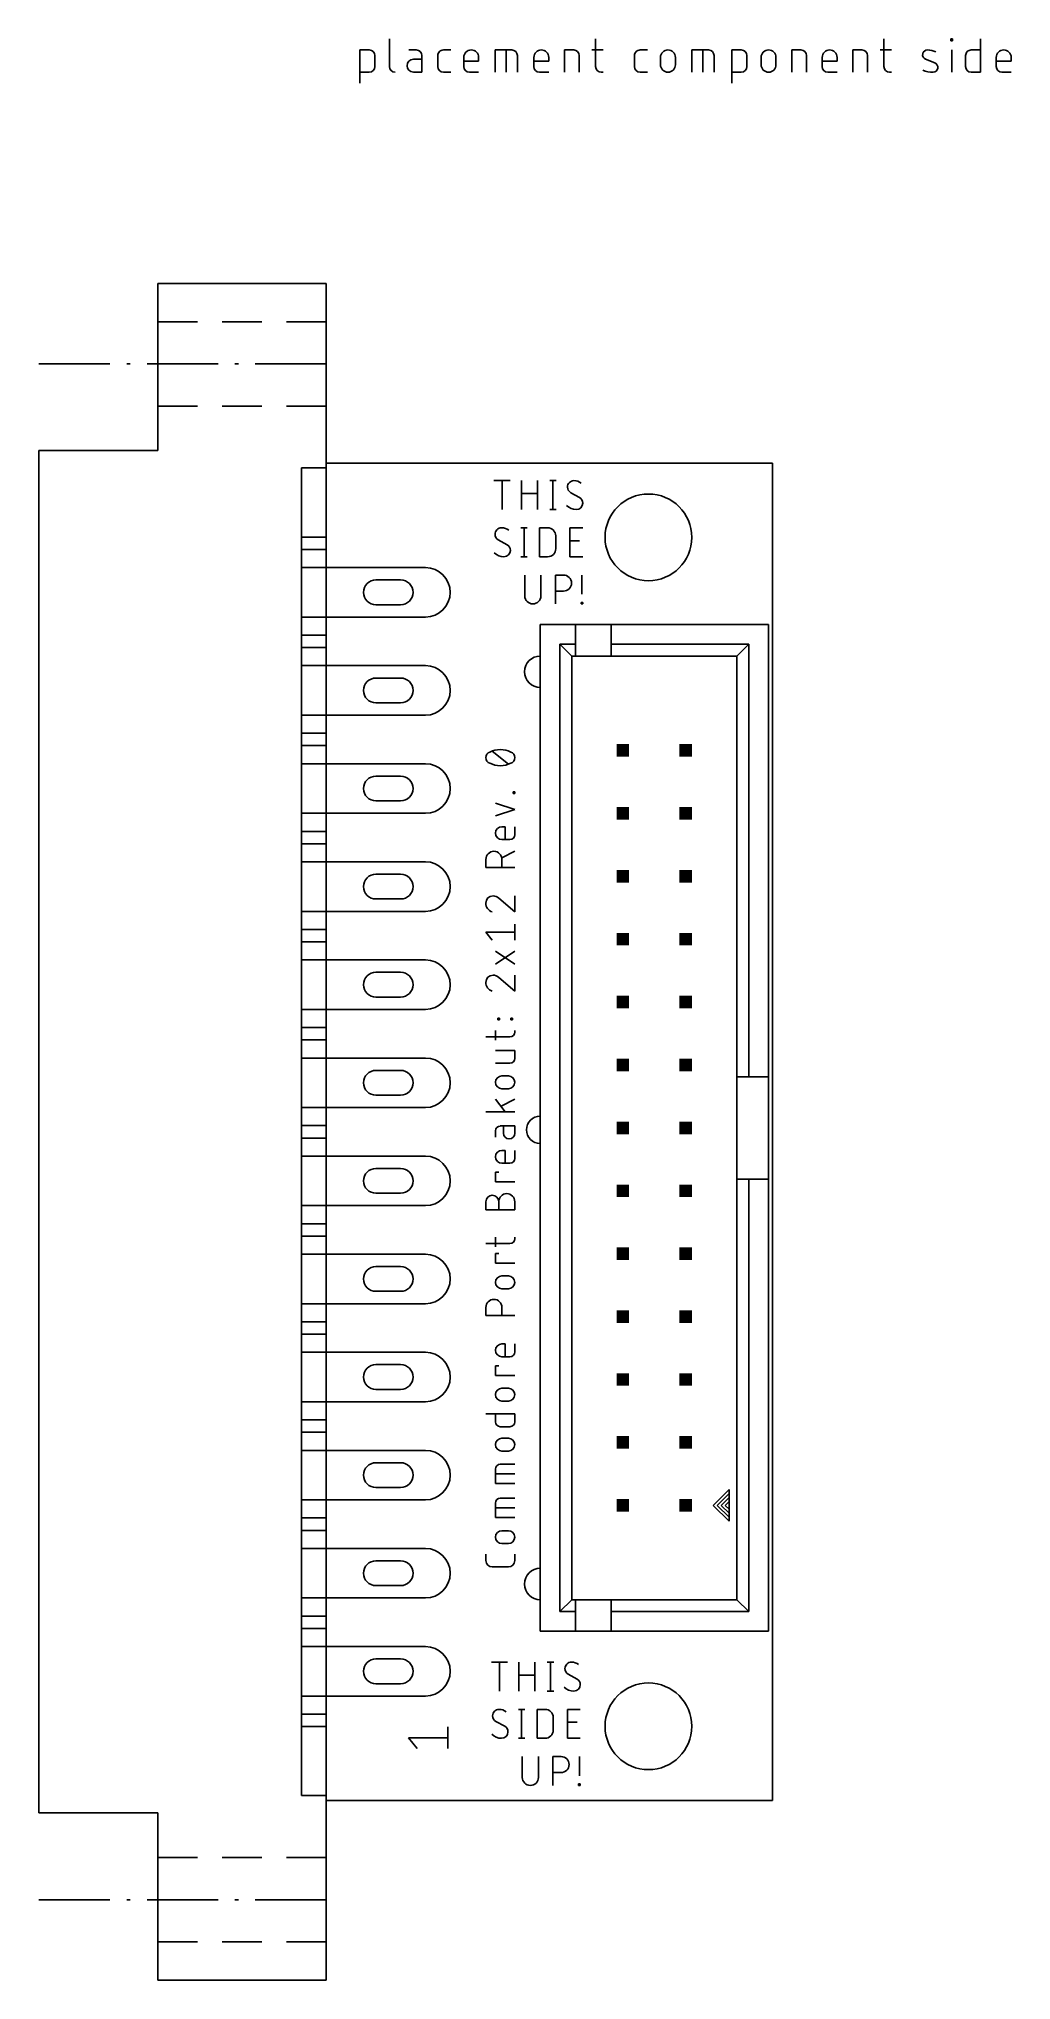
# Model space of a CAD drawing. Extents: x -11.6 to 27.6, y -7.2 to 71.1.
import ezdxf

# ---------------------------------------------------------------- set-up
doc = ezdxf.new("R2010")
doc.units = 0
for name, color, linetype in [('20', 30, 'CONTINUOUS'), ('21', 253, 'CONTINUOUS'), ('51', 253, 'CONTINUOUS')]:
    doc.layers.add(name, color=color, linetype=linetype)

# ---------------------------------------------------------------- blocks, each defined once
blk = doc.blocks.new('RECT')
blk.add_solid([(-0.5, -0.5), (0.5, -0.5), (-0.5, 0.5), (0.5, 0.5)])

msp = doc.modelspace()

# ---------------------------------------------------------------- linework, layer by layer
at = {"layer": '20'}
for p, q in [((0, 54), (0, 0)), ((0, 54), (18, 54)), ((18, 0), (18, 54)), ((0, 0), (18, 0))]:
    msp.add_line(p, q, dxfattribs=at)
for centre in [(13, 51), (13, 3)]:
    msp.add_circle(centre, 1.75, dxfattribs=at)
at = {"layer": '21'}
for p, q in [((1.3589, 69.3314), (1.3589, 70.6776)), ((1.3589, 70.6776), (1.7328, 70.6776)), ((2.5485, 71.1264), (2.5485, 70.0045)), ((3.632, 70.6776), (3.3329, 70.6776)), ((4.725, 70.6776), (5.0241, 70.6776)), ((6.813, 69.7802), (6.813, 70.6776)), ((6.813, 70.6776), (7.4861, 70.6776)), ((7.2617, 69.7802), (7.2617, 70.6776)), ((9.609, 69.7802), (9.609, 70.6776)), ((9.609, 70.6776), (9.983, 70.6776)), ((10.7198, 70.6776), (11.1685, 70.6776)), ((10.8694, 71.1264), (10.8694, 70.0045)), ((12.6643, 70.6776), (12.9635, 70.6776)), ((14.7524, 69.7802), (14.7524, 70.6776)), ((14.7524, 70.6776), (15.4255, 70.6776)), ((15.2011, 69.7802), (15.2011, 70.6776)), ((16.3706, 69.3314), (16.3706, 70.6776)), ((16.3706, 70.6776), (16.7446, 70.6776)), ((18.7804, 69.7802), (18.7804, 70.6776)), ((18.7804, 70.6776), (19.1543, 70.6776)), ((21.2443, 69.7802), (21.2443, 70.6776)), ((21.2443, 70.6776), (21.6182, 70.6776)), ((22.355, 70.6776), (22.8038, 70.6776)), ((22.5046, 71.1264), (22.5046, 70.0045)), ((25.2019, 71.0516), (25.2019, 71.1264)), ((25.2019, 71.1264), (25.2767, 71.1264)), ((25.2767, 71.0516), (25.2019, 71.0516)), ((25.2393, 69.7802), (25.2393, 70.6776)), ((25.2767, 71.1264), (25.2767, 71.0516)), ((26.0229, 70.6776), (26.3968, 70.6776)), ((26.3968, 71.1264), (26.3968, 69.7802)), ((1.7328, 69.7802), (1.3589, 69.7802)), ((1.9572, 70.4532), (1.9572, 70.0045)), ((3.8564, 70.3037), (3.5199, 70.3037)), ((3.5199, 69.7802), (3.8564, 69.7802)), ((3.8564, 69.7802), (3.8564, 70.4532)), ((4.5006, 70.0045), (4.5006, 70.4532)), ((5.0241, 69.7802), (4.725, 69.7802)), ((5.5481, 70.0045), (5.5481, 70.3785)), ((6.1464, 70.2289), (5.5481, 70.2289)), ((6.1464, 69.7802), (5.7725, 69.7802)), ((6.1464, 70.3785), (6.1464, 70.2289)), ((7.7105, 70.4532), (7.7105, 69.7802)), ((8.3771, 70.0045), (8.3771, 70.3785)), ((8.9754, 70.2289), (8.3771, 70.2289)), ((8.9754, 69.7802), (8.6014, 69.7802)), ((8.9754, 70.3785), (8.9754, 70.2289)), ((10.2074, 70.4532), (10.2074, 69.7802)), ((11.0937, 69.7802), (11.1685, 69.7802)), ((12.44, 70.0045), (12.44, 70.4532)), ((12.9635, 69.7802), (12.6643, 69.7802)), ((13.4875, 70.0793), (13.4875, 70.3785)), ((14.0858, 70.3785), (14.0858, 70.0793)), ((15.6498, 70.4532), (15.6498, 69.7802)), ((16.7446, 69.7802), (16.3706, 69.7802)), ((16.969, 70.4532), (16.969, 70.0045)), ((17.5484, 70.0793), (17.5484, 70.3785)), ((18.1467, 70.3785), (18.1467, 70.0793)), ((19.3787, 70.4532), (19.3787, 69.7802)), ((20.0123, 70.0045), (20.0123, 70.3785)), ((20.6106, 70.2289), (20.0123, 70.2289)), ((20.6106, 69.7802), (20.2367, 69.7802)), ((20.6106, 70.3785), (20.6106, 70.2289)), ((21.8426, 70.4532), (21.8426, 69.7802)), ((22.729, 69.7802), (22.8038, 69.7802)), ((24.5594, 70.1541), (24.1854, 70.3037)), ((25.7985, 70.0045), (25.7985, 70.4532)), ((26.3968, 69.7802), (26.0229, 69.7802)), ((27.0391, 70.0045), (27.0391, 70.3785)), ((27.6374, 70.2289), (27.0391, 70.2289)), ((27.6374, 69.7802), (27.2635, 69.7802)), ((27.6374, 70.3785), (27.6374, 70.2289)), ((0, 61.25), (-6.8, 61.25)), ((-6.8, 59.7), (-6.8, 61.25)), ((0, 59.7), (0, 61.25)), ((-6.8, 56.3), (-6.8, 59.7)), ((-6.8, 59.7), (-5.2, 59.7)), ((-4.2, 59.7), (-2.6, 59.7)), ((-1.6, 59.7), (0, 59.7)), ((0, 58), (0, 59.7)), ((-8.7333, 58), (-11.6, 58)), ((-7.9147, 58), (-8.052, 58)), ((-4.3667, 58), (-7.2333, 58)), ((-3.548, 58), (-3.6853, 58)), ((0, 58), (-2.8667, 58)), ((0, 56.3), (0, 58)), ((-6.8, 54.5), (-6.8, 56.3)), ((-6.8, 56.3), (-5.2, 56.3)), ((-4.2, 56.3), (-2.6, 56.3)), ((-1.6, 56.3), (0, 56.3)), ((0, 53.8), (0, 56.3)), ((-11.6, -0.5), (-11.6, 54.5)), ((-11.6, 54.5), (-6.8, 54.5)), ((-1, 0.2), (-1, 53.8)), ((-1, 53.8), (0, 53.8)), ((6.7664, 53.2892), (7.4155, 53.2892)), ((7.091, 52.1208), (7.091, 53.2892)), ((7.8713, 52.1208), (7.8713, 53.2892)), ((7.8713, 52.7699), (8.5204, 52.7699)), ((8.5204, 53.2892), (8.5204, 52.1208)), ((9.0185, 53.2892), (9.2782, 53.2892)), ((9.1483, 53.2892), (9.1483, 52.1208)), ((10.2194, 52.6076), (9.8624, 52.8024)), ((9.0185, 52.1208), (9.2782, 52.1208)), ((0, 51.01), (-1, 51.01)), ((0, 50.51), (0, 51.01)), ((7.8507, 51.3842), (8.1103, 51.3842)), ((7.9805, 51.3842), (7.9805, 50.2158)), ((8.6085, 50.2158), (8.6085, 51.3842)), ((8.6085, 51.3842), (8.933, 51.3842)), ((9.2576, 51.0596), (9.2576, 50.5404)), ((9.8299, 50.2158), (9.8299, 51.3842)), ((9.8299, 51.3842), (10.3492, 51.3842)), ((-1, 50.51), (0, 50.51)), ((7.2989, 50.7026), (6.9419, 50.8974)), ((7.8507, 50.2158), (8.1103, 50.2158)), ((8.933, 50.2158), (8.6085, 50.2158)), ((9.8299, 50.8649), (10.2194, 50.8649)), ((10.3492, 50.2158), (9.8299, 50.2158)), ((0.1, 49.78), (-1, 49.78)), ((8.011, 49.4792), (8.011, 48.6354)), ((8.6601, 48.6354), (8.6601, 49.4792)), ((9.2471, 48.3108), (9.2471, 49.4792)), ((9.2471, 49.4792), (9.5717, 49.4792)), ((10.3167, 48.7003), (10.3167, 49.4792)), ((9.5717, 48.8301), (9.2471, 48.8301)), ((10.2843, 48.3108), (10.2843, 48.3757)), ((10.2843, 48.3757), (10.3492, 48.3757)), ((10.3492, 48.3108), (10.2843, 48.3108)), ((10.3492, 48.3757), (10.3492, 48.3108)), ((0.1, 47.78), (-1, 47.78)), ((0, 47.05), (-1, 47.05)), ((0, 46.55), (0, 47.05)), ((8.6337, 6.8388), (8.6337, 47.4788)), ((8.6337, 47.4788), (10.0625, 47.4788)), ((10.0625, 47.4788), (11.4912, 47.4788)), ((10.0625, 46.6851), (10.0625, 47.4788)), ((11.4912, 47.4788), (17.8413, 47.4788)), ((11.4912, 46.6851), (11.4912, 47.4788)), ((17.8413, 47.4788), (17.8413, 29.2226)), ((-1, 46.55), (0, 46.55)), ((9.4275, 7.6325), (9.4275, 46.6851)), ((10.0625, 46.6851), (9.4275, 46.6851)), ((9.9037, 46.2088), (9.4275, 46.6851)), ((10.0625, 46.2088), (10.0625, 46.6851)), ((11.4912, 46.2088), (11.4912, 46.6851)), ((11.4912, 46.6851), (17.0475, 46.6851)), ((16.5713, 46.2088), (17.0475, 46.6851)), ((17.0475, 29.2226), (17.0475, 46.6851)), ((0.1, 45.82), (-1, 45.82)), ((9.9037, 8.1088), (9.9037, 46.2088)), ((9.9037, 46.2088), (10.0625, 46.2088)), ((10.0625, 46.2088), (11.4912, 46.2088)), ((11.4912, 46.2088), (16.5713, 46.2088)), ((16.5713, 46.2088), (16.5713, 29.2226)), ((0.1, 43.82), (-1, 43.82)), ((0, 43.09), (-1, 43.09)), ((-1, 42.59), (0, 42.59)), ((0, 42.59), (0, 43.09)), ((7.3471, 41.8471), (6.6979, 42.3664)), ((0.1, 41.86), (-1, 41.86)), ((7.6067, 40.0113), (6.8278, 40.2709)), ((6.8278, 39.7516), (7.6067, 40.0113)), ((7.5418, 40.6646), (7.5418, 40.7295)), ((7.5418, 40.7295), (7.6067, 40.7295)), ((7.6067, 40.6646), (7.5418, 40.6646)), ((7.6067, 40.7295), (7.6067, 40.6646)), ((0.1, 39.86), (-1, 39.86)), ((7.0874, 39.3184), (7.2172, 39.3184)), ((7.2172, 39.3184), (7.2172, 38.7991)), ((7.6067, 39.3184), (7.6067, 38.9939)), ((0, 39.13), (-1, 39.13)), ((-1, 38.63), (0, 38.63)), ((0, 38.63), (0, 39.13)), ((7.412, 38.7991), (7.0874, 38.7991)), ((0.1, 37.9), (-1, 37.9)), ((6.4383, 37.6748), (6.4383, 37.9994)), ((7.6067, 37.6748), (6.4383, 37.6748)), ((7.6067, 38.3239), (7.0874, 38.0643)), ((7.0874, 37.9994), (7.0874, 37.6748)), ((6.9576, 36.4285), (7.6067, 35.8767)), ((7.6067, 35.8767), (7.6067, 36.5258)), ((0.1, 35.9), (-1, 35.9)), ((7.6067, 34.7337), (7.6067, 35.3829)), ((0, 35.17), (-1, 35.17)), ((-1, 34.67), (0, 34.67)), ((0, 34.67), (0, 35.17)), ((6.6979, 34.7337), (6.4383, 35.0583)), ((6.4383, 35.0583), (7.6067, 35.0583)), ((0.1, 33.94), (-1, 33.94)), ((7.6067, 33.77), (6.8278, 34.2892)), ((6.8278, 33.77), (7.6067, 34.2892)), ((6.9576, 33.2281), (7.6067, 32.6763)), ((7.6067, 32.6763), (7.6067, 33.3255)), ((0.1, 31.94), (-1, 31.94)), ((6.9251, 31.5206), (6.9251, 31.5856)), ((6.9251, 31.5856), (6.99, 31.5856)), ((6.99, 31.5206), (6.9251, 31.5206)), ((6.99, 31.5856), (6.99, 31.5206)), ((7.4444, 31.5206), (7.4444, 31.5856)), ((7.4444, 31.5856), (7.5093, 31.5856)), ((7.5093, 31.5206), (7.4444, 31.5206)), ((7.5093, 31.5856), (7.5093, 31.5206)), ((0, 31.21), (-1, 31.21)), ((-1, 30.71), (0, 30.71)), ((0, 30.71), (0, 31.21)), ((6.4383, 30.8313), (7.412, 30.8313)), ((6.8278, 30.7014), (6.8278, 31.0909)), ((7.6067, 31.026), (7.6067, 31.0909)), ((0.1, 29.98), (-1, 29.98)), ((7.6067, 30.2888), (6.8278, 30.2888)), ((7.6067, 29.9642), (7.6067, 30.2888)), ((6.8278, 29.7695), (7.412, 29.7695)), ((7.0874, 29.2601), (7.3471, 29.2601)), ((16.5713, 29.2226), (16.5713, 25.095)), ((16.5713, 29.2226), (17.0475, 29.2226)), ((17.0475, 29.2226), (17.8413, 29.2226)), ((17.8413, 29.2226), (17.8413, 25.095)), ((6.8278, 28.3211), (7.2172, 27.8018)), ((7.6067, 28.3211), (7.055, 28.029)), ((7.3471, 28.7408), (7.0874, 28.7408)), ((0.1, 27.98), (-1, 27.98)), ((7.6067, 27.8018), (6.4383, 27.8018)), ((0, 27.25), (-1, 27.25)), ((-1, 26.75), (0, 26.75)), ((0, 26.75), (0, 27.25)), ((6.8278, 27.0401), (6.8278, 26.7805)), ((7.6067, 27.2349), (7.0225, 27.2349)), ((7.1523, 27.2349), (7.1523, 26.9428)), ((7.6067, 26.9428), (7.6067, 27.2349)), ((0.1, 26.02), (-1, 26.02)), ((7.0874, 26.2502), (7.2172, 26.2502)), ((7.2172, 26.2502), (7.2172, 25.7309)), ((7.6067, 26.2502), (7.6067, 25.9256)), ((6.8278, 24.9755), (6.8278, 25.365)), ((6.8278, 25.365), (6.9576, 25.365)), ((7.412, 25.7309), (7.0874, 25.7309)), ((16.5713, 25.095), (16.5713, 8.1088)), ((16.5713, 25.095), (17.0475, 25.095)), ((17.0475, 25.095), (17.8413, 25.095)), ((17.0475, 25.095), (17.0475, 7.6325)), ((17.8413, 25.095), (17.8413, 6.8388)), ((7.6067, 24.9755), (6.8278, 24.9755)), ((0.1, 24.02), (-1, 24.02)), ((6.4383, 23.8541), (6.4383, 24.1786)), ((7.6067, 23.8541), (6.4383, 23.8541)), ((6.9576, 23.8541), (6.9576, 24.1786)), ((7.6067, 24.1786), (7.6067, 23.8541)), ((0, 23.29), (-1, 23.29)), ((-1, 22.79), (0, 22.79)), ((0, 22.79), (0, 23.29)), ((6.8278, 22.3575), (6.8278, 22.747)), ((7.6067, 22.6821), (7.6067, 22.747)), ((0.1, 22.06), (-1, 22.06)), ((6.4383, 22.4874), (7.412, 22.4874)), ((6.8278, 21.6989), (6.8278, 22.0884)), ((6.8278, 22.0884), (6.9576, 22.0884)), ((7.6067, 21.6989), (6.8278, 21.6989)), ((7.0874, 21.1829), (7.3471, 21.1829)), ((7.3471, 20.6636), (7.0874, 20.6636)), ((0.1, 20.06), (-1, 20.06)), ((6.4383, 19.5869), (6.4383, 19.9115)), ((7.0874, 19.9115), (7.0874, 19.5869)), ((0, 19.33), (-1, 19.33)), ((-1, 18.83), (0, 18.83)), ((0, 18.83), (0, 19.33)), ((7.6067, 19.5869), (6.4383, 19.5869)), ((0.1, 18.1), (-1, 18.1)), ((7.0874, 18.4397), (7.2172, 18.4397)), ((7.2172, 18.4397), (7.2172, 17.9204)), ((7.6067, 18.4397), (7.6067, 18.1151)), ((6.8278, 17.165), (6.8278, 17.5545)), ((6.8278, 17.5545), (6.9576, 17.5545)), ((7.412, 17.9204), (7.0874, 17.9204)), ((7.6067, 17.165), (6.8278, 17.165)), ((7.0874, 16.649), (7.3471, 16.649)), ((0.1, 16.1), (-1, 16.1)), ((7.3471, 16.1297), (7.0874, 16.1297)), ((0, 15.37), (-1, 15.37)), ((0, 14.87), (0, 15.37)), ((6.4383, 15.6144), (7.6067, 15.6144)), ((6.8278, 15.2898), (6.8278, 15.6144)), ((7.412, 15.0951), (7.0225, 15.0951)), ((7.6067, 15.6144), (7.6067, 15.2898)), ((-1, 14.87), (0, 14.87)), ((0.1, 14.14), (-1, 14.14)), ((7.0874, 14.6297), (7.3471, 14.6297)), ((7.3471, 14.1104), (7.0874, 14.1104)), ((6.8278, 12.7995), (6.8278, 13.3837)), ((7.0225, 13.5784), (7.6067, 13.5784)), ((7.6067, 13.1889), (6.8278, 13.1889)), ((7.6067, 12.7995), (6.8278, 12.7995)), ((16.2537, 12.5538), (15.6187, 11.9188)), ((16.2537, 12.395), (16.2537, 12.5538)), ((0.1, 12.14), (-1, 12.14)), ((6.8278, 11.4279), (6.8278, 12.0121)), ((7.6067, 11.8173), (6.8278, 11.8173)), ((7.0225, 12.2068), (7.6067, 12.2068)), ((15.6187, 11.9188), (16.2537, 11.2838)), ((16.2537, 12.395), (15.7775, 11.9188)), ((15.7775, 11.9188), (16.2537, 11.4425)), ((16.2537, 12.2363), (15.9362, 11.9188)), ((15.9362, 11.9188), (16.2537, 11.6013)), ((16.2537, 12.0775), (16.095, 11.9188)), ((16.095, 11.9188), (16.2537, 11.7599)), ((16.2537, 12.2363), (16.2537, 12.395)), ((16.2537, 12.0775), (16.2537, 12.2363)), ((16.2537, 11.7599), (16.2537, 12.0775)), ((16.2537, 11.6013), (16.2537, 11.7599)), ((0, 11.41), (-1, 11.41)), ((0, 10.91), (0, 11.41)), ((7.6067, 11.4279), (6.8278, 11.4279)), ((16.2537, 11.4425), (16.2537, 11.6013)), ((16.2537, 11.2838), (16.2537, 11.4425)), ((-1, 10.91), (0, 10.91)), ((7.0874, 10.8959), (7.3471, 10.8959)), ((7.3471, 10.3766), (7.0874, 10.3766)), ((0.1, 10.18), (-1, 10.18)), ((6.4383, 9.6917), (6.4383, 9.9513)), ((7.3471, 9.4321), (6.6979, 9.4321)), ((7.6067, 9.9513), (7.6067, 9.6917)), ((0.1, 8.18), (-1, 8.18)), ((9.4275, 7.6325), (9.9037, 8.1088)), ((10.0625, 8.1088), (9.9037, 8.1088)), ((11.4912, 8.1088), (10.0625, 8.1088)), ((10.0625, 8.1088), (10.0625, 7.6325)), ((16.5713, 8.1088), (11.4912, 8.1088)), ((11.4912, 8.1088), (11.4912, 7.6325)), ((17.0475, 7.6325), (16.5713, 8.1088)), ((0, 7.45), (-1, 7.45)), ((0, 6.95), (0, 7.45)), ((9.4275, 7.6325), (10.0625, 7.6325)), ((10.0625, 7.6325), (10.0625, 6.8388)), ((11.4912, 7.6325), (11.4912, 6.8388)), ((11.4912, 7.6325), (17.0475, 7.6325)), ((-1, 6.95), (0, 6.95)), ((10.0625, 6.8388), (8.6337, 6.8388)), ((11.4912, 6.8388), (10.0625, 6.8388)), ((17.8413, 6.8388), (11.4912, 6.8388)), ((0.1, 6.22), (-1, 6.22)), ((6.6664, 5.5892), (7.3155, 5.5892)), ((6.991, 4.4208), (6.991, 5.5892)), ((7.7713, 4.4208), (7.7713, 5.5892)), ((8.4204, 5.5892), (8.4204, 4.4208)), ((8.9185, 5.5892), (9.1782, 5.5892)), ((9.0483, 5.5892), (9.0483, 4.4208)), ((7.7713, 5.0699), (8.4204, 5.0699)), ((10.1194, 4.9076), (9.7624, 5.1024)), ((0.1, 4.22), (-1, 4.22)), ((8.9185, 4.4208), (9.1782, 4.4208)), ((0, 3.49), (-1, 3.49)), ((0, 2.99), (0, 3.49)), ((7.1989, 3.0026), (6.8419, 3.1974)), ((7.7507, 3.6842), (8.0103, 3.6842)), ((7.8805, 3.6842), (7.8805, 2.5158)), ((8.5085, 2.5158), (8.5085, 3.6842)), ((8.5085, 3.6842), (8.833, 3.6842)), ((9.1576, 3.3596), (9.1576, 2.8404)), ((9.7299, 2.5158), (9.7299, 3.6842)), ((9.7299, 3.6842), (10.2492, 3.6842)), ((9.7299, 3.1649), (10.1194, 3.1649)), ((-1, 2.99), (0, 2.99)), ((3.6736, 2.1016), (3.3236, 2.539)), ((3.3236, 2.539), (4.8984, 2.539)), ((4.8984, 2.1016), (4.8984, 2.9765)), ((7.7507, 2.5158), (8.0103, 2.5158)), ((8.833, 2.5158), (8.5085, 2.5158)), ((10.2492, 2.5158), (9.7299, 2.5158)), ((7.911, 1.7792), (7.911, 0.9354)), ((8.5601, 0.9354), (8.5601, 1.7792)), ((9.1471, 0.6108), (9.1471, 1.7792)), ((9.1471, 1.7792), (9.4717, 1.7792)), ((10.2167, 1.0003), (10.2167, 1.7792)), ((9.4717, 1.1301), (9.1471, 1.1301)), ((0, 0.2), (-1, 0.2)), ((0, -2.3), (0, 0.2)), ((10.1843, 0.6108), (10.1843, 0.6757)), ((10.1843, 0.6757), (10.2492, 0.6757)), ((10.2492, 0.6108), (10.1843, 0.6108)), ((10.2492, 0.6757), (10.2492, 0.6108)), ((-6.8, -0.5), (-11.6, -0.5)), ((-6.8, -2.3), (-6.8, -0.5)), ((-6.8, -5.7), (-6.8, -2.3)), ((-6.8, -2.3), (-5.2, -2.3)), ((-4.2, -2.3), (-2.6, -2.3)), ((-1.6, -2.3), (0, -2.3)), ((0, -4), (0, -2.3)), ((-11.6, -4), (-8.7333, -4)), ((-8.052, -4), (-7.9147, -4)), ((-7.2333, -4), (-4.3667, -4)), ((-3.6853, -4), (-3.548, -4)), ((-2.8667, -4), (0, -4)), ((0, -5.7), (0, -4)), ((-6.8, -7.25), (-6.8, -5.7)), ((-6.8, -5.7), (-5.2, -5.7)), ((-4.2, -5.7), (-2.6, -5.7)), ((-1.6, -5.7), (0, -5.7)), ((0, -7.25), (0, -5.7)), ((0, -7.25), (-6.8, -7.25))]:
    msp.add_line(p, q, dxfattribs=at)
for centre, radius, start, end in [((1.7328, 70.4532), 0.2244, 0, 90), ((3.632, 70.4532), 0.2244, 0, 90), ((4.725, 70.4532), 0.2244, 89.9992, 180), ((5.8473, 70.3785), 0.2992, 0, 180), ((7.4861, 70.4532), 0.2244, 0, 90), ((8.6762, 70.3785), 0.2992, 0, 180), ((9.983, 70.4532), 0.2244, 0, 90), ((12.6643, 70.4532), 0.2244, 89.9992, 180), ((13.7866, 70.3785), 0.2992, 0, 180), ((15.4255, 70.4532), 0.2244, 0, 90), ((16.7446, 70.4532), 0.2244, 0, 90), ((17.8475, 70.3785), 0.2992, 0, 180), ((19.1543, 70.4532), 0.2244, 0, 90), ((20.3115, 70.3785), 0.2992, 0, 180), ((21.6182, 70.4532), 0.2244, 0, 90), ((24.2574, 70.4837), 0.1939, 89.181, 248.1986), ((24.2481, 69.8284), 0.8493, 65.7609, 89.181), ((26.0229, 70.4532), 0.2244, 89.9992, 180), ((27.3382, 70.3785), 0.2992, 0, 180), ((1.7328, 70.0045), 0.2244, 270.0008, 0), ((2.7729, 70.0045), 0.2244, 180, 270), ((3.5199, 70.0419), 0.2618, 90, 270), ((4.725, 70.0045), 0.2244, 180, 270), ((5.7725, 70.0045), 0.2244, 180, 270), ((8.6014, 70.0045), 0.2244, 180, 270), ((11.0937, 70.0045), 0.2244, 180, 270), ((12.6643, 70.0045), 0.2244, 180, 270), ((13.7866, 70.0793), 0.2992, 180, 0), ((16.7446, 70.0045), 0.2244, 270.0008, 0), ((17.8475, 70.0793), 0.2992, 180, 0), ((20.2367, 70.0045), 0.2244, 180, 270), ((22.729, 70.0045), 0.2244, 180, 270), ((24.5027, 71.0485), 1.2684, 250.2096, 269.181), ((24.4874, 69.974), 0.1939, 269.181, 68.1986), ((26.0229, 70.0045), 0.2244, 180, 270), ((27.2635, 70.0045), 0.2244, 180, 270), ((9.9962, 53.0296), 0.2637, 179.9998, 239.4902), ((9.9922, 53.0296), 0.2596, 89.9993, 180), ((9.9922, 52.8024), 0.4868, 53.1301, 89.9993), ((10.0855, 52.3804), 0.2637, 0.0001, 59.4899), ((10.0896, 52.6693), 0.5485, 224.761, 269.9999), ((10.0896, 52.3804), 0.2596, 270, 0), ((7.0758, 51.1246), 0.2637, 179.9998, 239.4902), ((7.0718, 51.1246), 0.2596, 89.9993, 180), ((7.0718, 50.8974), 0.4868, 53.1301, 89.9993), ((8.933, 51.0596), 0.3246, 0, 90), ((7.1691, 50.7643), 0.5485, 224.761, 269.9999), ((7.1691, 50.4754), 0.2596, 270, 0), ((7.1651, 50.4754), 0.2637, 0.0001, 59.4899), ((8.933, 50.5404), 0.3246, 269.9994, 0), ((9.5717, 49.1546), 0.3246, 270, 90), ((8.3355, 48.6354), 0.3246, 180, 0), ((8.6337, 45.5738), 0.635, 90, 270), ((6.6785, 42.1068), 0.2402, 108.924, 180.0001), ((7.0225, 41.4685), 0.9629, 90.0001, 115.9889), ((7.0225, 41.4685), 0.9629, 64.0112, 90), ((7.3665, 42.1068), 0.2402, 0, 71.0747), ((6.6785, 42.1068), 0.2402, 180, 251.0758), ((7.0225, 42.7451), 0.9629, 244.0111, 269.9999), ((7.0225, 42.7451), 0.9629, 270, 295.9888), ((7.3665, 42.1068), 0.2402, 288.9254, 359.9998), ((7.0874, 39.0588), 0.2596, 90, 270), ((7.412, 38.9939), 0.1947, 270, 0), ((6.7629, 37.9994), 0.3246, 0, 180), ((6.7304, 36.2338), 0.2921, 90, 180), ((6.8136, 36.2338), 0.3753, 180.0001, 252.0554), ((6.7304, 36.2121), 0.3137, 43.6034, 90.0002), ((6.7304, 33.0334), 0.2921, 90, 180), ((6.8136, 33.0334), 0.3753, 180.0001, 252.0554), ((6.7304, 33.0117), 0.3137, 43.6034, 90.0002), ((7.412, 31.026), 0.1947, 270, 0), ((7.412, 29.9642), 0.1947, 270, 0), ((7.0874, 29.0004), 0.2596, 90, 270), ((7.3471, 29.0004), 0.2596, 270, 90), ((8.6337, 27.0794), 0.5556, 90, 270), ((7.0225, 27.0401), 0.1947, 90, 180), ((7.3795, 26.9428), 0.2272, 180, 0), ((7.0874, 25.9905), 0.2596, 90, 270), ((7.412, 25.9256), 0.1947, 270, 0), ((6.6979, 24.1786), 0.2596, 0, 180), ((7.2821, 24.1786), 0.3246, 0, 180), ((7.412, 22.6821), 0.1947, 270, 0), ((7.0874, 20.9232), 0.2596, 90, 270), ((7.3471, 20.9232), 0.2596, 270, 90), ((6.7629, 19.9115), 0.3246, 0, 180), ((7.0874, 18.18), 0.2596, 90, 270), ((7.412, 18.1151), 0.1947, 270, 0), ((7.0874, 16.3893), 0.2596, 90, 270), ((7.3471, 16.3893), 0.2596, 270, 90), ((7.0225, 15.2898), 0.1947, 180, 270), ((7.412, 15.2898), 0.1947, 270, 0), ((7.0874, 14.37), 0.2596, 90, 270), ((7.3471, 14.37), 0.2596, 270, 90), ((7.0225, 13.3837), 0.1947, 90, 180), ((7.0225, 12.0121), 0.1947, 90, 180), ((7.0874, 10.6362), 0.2596, 90, 270), ((7.3471, 10.6362), 0.2596, 270, 90), ((6.6979, 9.6917), 0.2596, 180.0014, 270), ((7.3471, 9.6917), 0.2596, 270, 0), ((8.6337, 8.7438), 0.635, 90, 270), ((9.8922, 5.3296), 0.2596, 89.9993, 180), ((9.8922, 5.1024), 0.4868, 53.1301, 89.9993), ((9.8962, 5.3296), 0.2637, 179.9998, 239.4902), ((9.9855, 4.6804), 0.2637, 0.0001, 59.4899), ((9.9896, 4.9693), 0.5485, 224.761, 269.9999), ((9.9896, 4.6804), 0.2596, 270, 0), ((6.9758, 3.4246), 0.2637, 179.9998, 239.4902), ((6.9718, 3.4246), 0.2596, 89.9993, 180), ((6.9718, 3.1974), 0.4868, 53.1301, 89.9993), ((8.833, 3.3596), 0.3246, 0, 90), ((7.0691, 3.0643), 0.5485, 224.761, 269.9999), ((7.0691, 2.7754), 0.2596, 270, 0), ((7.0651, 2.7754), 0.2637, 0.0001, 59.4899), ((8.833, 2.8404), 0.3246, 269.9994, 0), ((9.4717, 1.4546), 0.3246, 270, 90), ((8.2355, 0.9354), 0.3246, 180, 0)]:
    msp.add_arc(centre, radius, start, end, dxfattribs=at)
at = {"layer": '51'}
for p, q in [((0.1, 49.78), (4, 49.78)), ((3, 49.28), (2, 49.28)), ((3, 48.28), (2, 48.28)), ((0.1, 47.78), (4, 47.78)), ((0.1, 45.82), (4, 45.82)), ((3, 45.32), (2, 45.32)), ((3, 44.32), (2, 44.32)), ((0.1, 43.82), (4, 43.82)), ((0.1, 41.86), (4, 41.86)), ((3, 41.36), (2, 41.36)), ((3, 40.36), (2, 40.36)), ((0.1, 39.86), (4, 39.86)), ((0.1, 37.9), (4, 37.9)), ((3, 37.4), (2, 37.4)), ((3, 36.4), (2, 36.4)), ((0.1, 35.9), (4, 35.9)), ((0.1, 33.94), (4, 33.94)), ((3, 33.44), (2, 33.44)), ((3, 32.44), (2, 32.44)), ((0.1, 31.94), (4, 31.94)), ((0.1, 29.98), (4, 29.98)), ((3, 29.48), (2, 29.48)), ((3, 28.48), (2, 28.48)), ((0.1, 27.98), (4, 27.98)), ((0.1, 26.02), (4, 26.02)), ((3, 25.52), (2, 25.52)), ((3, 24.52), (2, 24.52)), ((0.1, 24.02), (4, 24.02)), ((0.1, 22.06), (4, 22.06)), ((3, 21.56), (2, 21.56)), ((3, 20.56), (2, 20.56)), ((0.1, 20.06), (4, 20.06)), ((0.1, 18.1), (4, 18.1)), ((3, 17.6), (2, 17.6)), ((3, 16.6), (2, 16.6)), ((0.1, 16.1), (4, 16.1)), ((0.1, 14.14), (4, 14.14)), ((3, 13.64), (2, 13.64)), ((3, 12.64), (2, 12.64)), ((0.1, 12.14), (4, 12.14)), ((0.1, 10.18), (4, 10.18)), ((3, 9.68), (2, 9.68)), ((3, 8.68), (2, 8.68)), ((0.1, 8.18), (4, 8.18)), ((0.1, 6.22), (4, 6.22)), ((3, 5.72), (2, 5.72)), ((3, 4.72), (2, 4.72)), ((0.1, 4.22), (4, 4.22))]:
    msp.add_line(p, q, dxfattribs=at)
for centre, radius, start, end in [((4, 48.78), 1, 270, 90), ((2, 48.78), 0.5, 90, 270), ((3, 48.78), 0.5, 270, 90), ((4, 44.82), 1, 270, 90), ((2, 44.82), 0.5, 90, 270), ((3, 44.82), 0.5, 270, 90), ((4, 40.86), 1, 270, 90), ((2, 40.86), 0.5, 90, 270), ((3, 40.86), 0.5, 270, 90), ((4, 36.9), 1, 270, 90), ((2, 36.9), 0.5, 90, 270), ((3, 36.9), 0.5, 270, 90), ((4, 32.94), 1, 270, 90), ((2, 32.94), 0.5, 90, 270), ((3, 32.94), 0.5, 270, 90), ((4, 28.98), 1, 270, 90), ((2, 28.98), 0.5, 90, 270), ((3, 28.98), 0.5, 270, 90), ((4, 25.02), 1, 270, 90), ((2, 25.02), 0.5, 90, 270), ((3, 25.02), 0.5, 270, 90), ((4, 21.06), 1, 270, 90), ((2, 21.06), 0.5, 90, 270), ((3, 21.06), 0.5, 270, 90), ((4, 17.1), 1, 270, 90), ((2, 17.1), 0.5, 90, 270), ((3, 17.1), 0.5, 270, 90), ((4, 13.14), 1, 270, 90), ((2, 13.14), 0.5, 90, 270), ((3, 13.14), 0.5, 270, 90), ((2, 9.18), 0.5, 90, 270), ((3, 9.18), 0.5, 270, 90), ((4, 9.18), 1, 270, 90), ((2, 5.22), 0.5, 90, 270), ((3, 5.22), 0.5, 270, 90), ((4, 5.22), 1, 270, 90)]:
    msp.add_arc(centre, radius, start, end, dxfattribs=at)

# ---------------------------------------------------------------- block references
at = {"layer": '51', "xscale": 0.508, "yscale": 0.508, "rotation": 90}
for p in [(11.9675, 42.3987), (14.5075, 42.3987), (11.9675, 39.8588), (14.5075, 39.8588), (11.9675, 37.3188), (14.5075, 37.3188), (11.9675, 34.7788), (14.5075, 34.7788), (11.9675, 32.2388), (14.5075, 32.2388), (11.9675, 29.6988), (14.5075, 29.6988), (11.9675, 27.1588), (14.5075, 27.1588), (11.9675, 24.6188), (14.5075, 24.6188), (11.9675, 22.0787), (14.5075, 22.0787), (11.9675, 19.5388), (14.5075, 19.5388), (11.9675, 16.9988), (14.5075, 16.9988), (11.9675, 14.4588), (14.5075, 14.4588), (11.9675, 11.9188), (14.5075, 11.9188)]:
    msp.add_blockref('RECT', p, dxfattribs=at)

doc.saveas('drawing.dxf')
